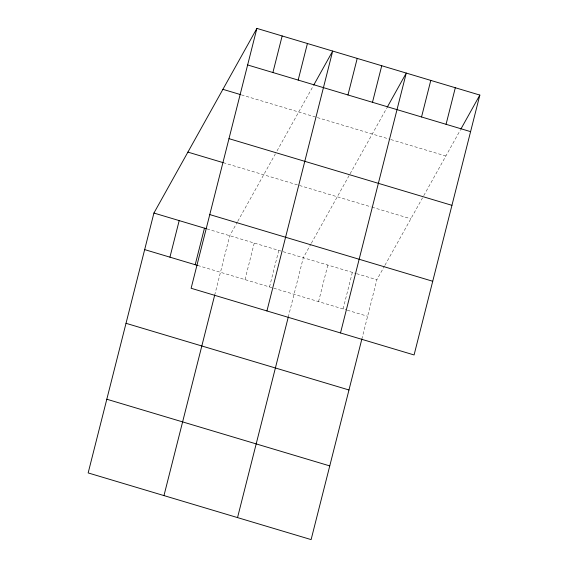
<?xml version="1.0" encoding="UTF-8"?>
<svg xmlns="http://www.w3.org/2000/svg" width="568" height="568" viewBox="0 0 568 568"><rect width="100%" height="100%" fill="white"/><g stroke="black" fill="none" stroke-linecap="round" stroke-linejoin="round"><path stroke-width="0.43" stroke-dasharray="2.84 2.13" d="M214.683 295.147L229.72 235.713L237.41 221.932M245 279.612L254.251 243.047M269.523 286.946L278.774 250.381M288.26 317.15L303.298 257.716L310.987 243.935M318.57 301.615L327.821 265.057M343.093 308.949L352.345 272.391M361.83 339.153L376.875 279.726L384.557 265.938M237.814 221.208L275.373 153.857M277.042 150.868L313.273 85.889M311.385 243.21L386.851 107.892M384.962 265.213L422.521 197.863M423.771 195.619L460.421 129.894M241.435 94.877L316.468 117.313M317.313 117.569L390.046 139.316M390.89 139.572L445.859 156.008M223.274 162.689L371.103 206.901M371.948 207.157L410.849 218.786M206.979 228.918L355.731 273.4M356.576 273.655L376.875 279.726M197.728 265.476L272.903 287.962M273.748 288.21L346.48 309.965M347.325 310.213L367.624 316.284"/><path stroke-width="0.85" d="M256.885 28.4L191.125 288.274L414.079 354.957L479.839 95.076L256.885 28.4L153.921 213.043L88.161 472.924L311.115 539.6L361.83 339.153M169.938 257.162L179.19 220.604M195.207 264.724L204.459 228.159M163.967 495.594L214.683 295.147M272.903 72.519L282.154 35.954M298.172 80.074L307.423 43.516M266.932 310.944L332.692 51.07L313.678 85.165M237.538 517.597L288.26 317.15M347.964 94.97L357.215 58.405M372.487 102.304L381.739 65.739M340.509 332.947L406.262 73.073L387.255 107.167M421.541 116.972L430.792 80.407M446.065 124.307L455.316 87.742M460.825 129.17L479.839 95.076M247.634 64.965L470.588 131.641M222.904 89.332L240.598 94.622M228.989 138.656L451.943 205.332M187.901 152.11L223.274 162.689M209.777 214.583L432.731 281.259M153.921 213.043L206.141 228.663M144.67 249.608L197.728 265.476M126.018 323.306L348.972 389.982M106.805 399.226L329.76 465.909"/></g></svg>
